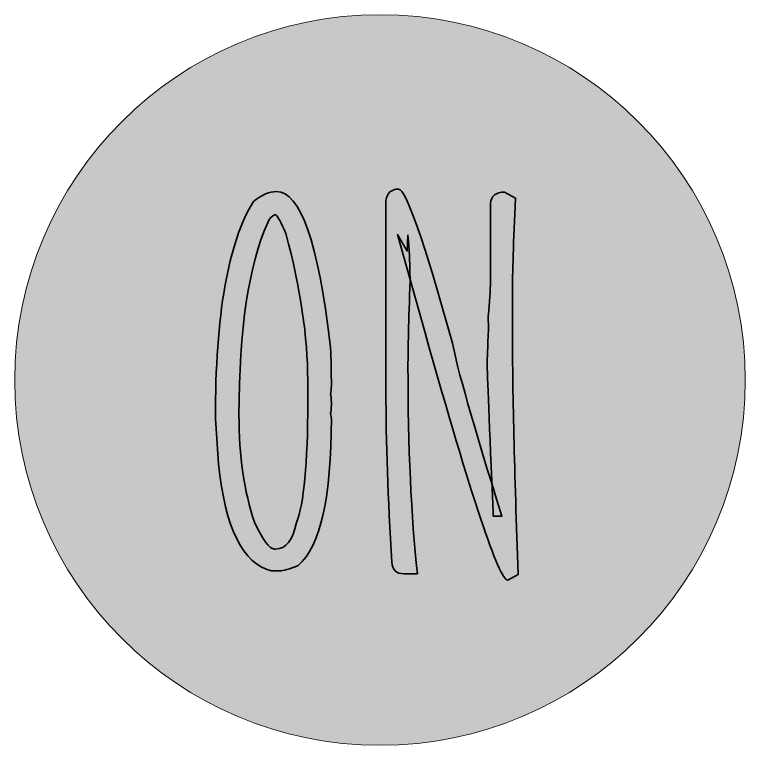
# Model space of a CAD drawing. Header units: centimetres. Extents: x 17 to 45.4, y -31.1 to -20.1.
# Drawn here: x 25.863 to 28.25, y -26.786 to -24.399 of the extents above; entities that cross this region are included whole.
import ezdxf

# ---------------------------------------------------------------- set-up
doc = ezdxf.new("R2010")
doc.units = ezdxf.units.CM
doc.header["$MEASUREMENT"] = 0
doc.layers.add('Laag 1', color=7, linetype='Continuous', lineweight=0)

# ---------------------------------------------------------------- blocks, each defined once
blk = doc.blocks.new('Block_2')
at = {"layer": 'Laag 1', "color": 7, "lineweight": 35, "true_color": 0xffffff}
for points, knots in [([(27.1171, -24.9687), (27.1411, -24.9687), (27.2, -25.1365), (27.2937, -25.4721), (27.3069, -25.5485), (27.3606, -25.7369), (27.4549, -26.0373), (27.4549, -26.0373), (27.4266, -26.0373), (27.4266, -26.0373), (27.4266, -26.0373), (27.4266, -26.0247), (27.4266, -26.0247), (27.4135, -25.7345), (27.4069, -25.5715), (27.4069, -25.5357), (27.4069, -25.5249), (27.4083, -25.4885), (27.4112, -25.4264), (27.4106, -25.4198), (27.4103, -25.4055), (27.4103, -25.3834), (27.4149, -25.3362), (27.4172, -25.2989), (27.4172, -25.2714), (27.4172, -25.2714), (27.4172, -25.0161), (27.4172, -25.0161), (27.42, -24.9911), (27.4355, -24.9785), (27.4635, -24.9785), (27.4635, -24.9785), (27.4995, -24.9982), (27.4995, -24.9982), (27.4926, -25.1398), (27.4892, -25.2446), (27.4892, -25.3126), (27.4892, -25.3126), (27.4892, -25.4138), (27.4892, -25.4138), (27.4892, -25.6217), (27.4955, -25.8931), (27.5081, -26.2281), (27.5081, -26.2281), (27.4738, -26.246), (27.4738, -26.246), (27.4452, -26.246), (27.3552, -25.9767), (27.2037, -25.438), (27.2037, -25.438), (27.1137, -25.1174), (27.1137, -25.1174), (27.1137, -25.1174), (27.1454, -25.1711), (27.1454, -25.1711), (27.1454, -25.1711), (27.148, -25.1192), (27.148, -25.1192), (27.152, -25.1687), (27.154, -25.2081), (27.154, -25.2374), (27.154, -25.2374), (27.1548, -25.2678), (27.1548, -25.2678), (27.1502, -25.4004), (27.148, -25.4933), (27.148, -25.5464), (27.148, -25.8133), (27.1583, -26.0397), (27.1788, -26.2254), (27.1788, -26.2254), (27.136, -26.2254), (27.136, -26.2254), (27.1091, -26.2254), (27.0957, -26.2128), (27.0957, -26.1878), (27.0825, -25.9794), (27.076, -25.7927), (27.076, -25.6279), (27.076, -25.6279), (27.076, -25.0063), (27.076, -25.0063), (27.0799, -24.9812), (27.0937, -24.9687), (27.1171, -24.9687)], [0, 0, 0, 0, 1, 1, 1, 2, 2, 2, 3, 3, 3, 4, 4, 4, 5, 5, 5, 6, 6, 6, 7, 7, 7, 8, 8, 8, 9, 9, 9, 10, 10, 10, 11, 11, 11, 12, 12, 12, 13, 13, 13, 14, 14, 14, 15, 15, 15, 16, 16, 16, 17, 17, 17, 18, 18, 18, 19, 19, 19, 20, 20, 20, 21, 21, 21, 22, 22, 22, 23, 23, 23, 24, 24, 24, 25, 25, 25, 26, 26, 26, 27, 27, 27, 28, 28, 28, 28]), ([(26.7185, -24.9767), (26.7962, -24.9767), (26.8548, -25.1433), (26.8942, -25.4766), (26.8965, -25.5082), (26.8976, -25.5482), (26.8976, -25.5966), (26.8976, -25.5966), (26.8976, -25.6109), (26.8976, -25.6109), (26.8976, -25.6205), (26.8968, -25.63), (26.8951, -25.6396), (26.8968, -25.642), (26.8976, -25.6515), (26.8976, -25.6682), (26.8976, -25.6682), (26.8976, -25.6718), (26.8976, -25.6718), (26.8976, -25.6885), (26.8968, -25.6981), (26.8951, -25.7005), (26.8968, -25.71), (26.8976, -25.716), (26.8976, -25.7184), (26.8976, -25.9752), (26.8616, -26.1352), (26.7896, -26.1985), (26.7605, -26.2105), (26.7402, -26.2164), (26.7288, -26.2164), (26.7288, -26.2164), (26.7013, -26.2164), (26.7013, -26.2164), (26.6081, -26.1931), (26.5507, -26.0764), (26.529, -25.8662), (26.529, -25.8662), (26.5187, -25.7193), (26.5187, -25.7193), (26.5187, -25.3801), (26.5601, -25.1433), (26.643, -25.009), (26.6704, -24.9875), (26.6956, -24.9767), (26.7185, -24.9767)], [0, 0, 0, 0, 1, 1, 1, 2, 2, 2, 3, 3, 3, 4, 4, 4, 5, 5, 5, 6, 6, 6, 7, 7, 7, 8, 8, 8, 9, 9, 9, 10, 10, 10, 11, 11, 11, 12, 12, 12, 13, 13, 13, 14, 14, 14, 15, 15, 15, 15]), ([(26.5959, -25.7076), (26.5959, -25.8408), (26.6127, -25.9573), (26.6465, -26.057), (26.6744, -26.1155), (26.6962, -26.1448), (26.7116, -26.1448), (26.7116, -26.1448), (26.715, -26.1448), (26.715, -26.1448), (26.7493, -26.1448), (26.7722, -26.1158), (26.7836, -26.0579), (26.8082, -25.997), (26.8205, -25.8659), (26.8205, -25.6647), (26.8205, -25.6647), (26.8205, -25.593), (26.8205, -25.593), (26.8205, -25.4539), (26.7968, -25.2941), (26.7493, -25.1138), (26.7339, -25.078), (26.7225, -25.0574), (26.715, -25.052), (26.7025, -25.0568), (26.6945, -25.0645), (26.691, -25.0753), (26.6276, -25.2156), (26.5959, -25.4264), (26.5959, -25.7076)], [0, 0, 0, 0, 1, 1, 1, 2, 2, 2, 3, 3, 3, 4, 4, 4, 5, 5, 5, 6, 6, 6, 7, 7, 7, 8, 8, 8, 9, 9, 9, 10, 10, 10, 10])]:
    blk.add_open_spline(points, degree=3, knots=knots, dxfattribs=at)
blk = doc.blocks.new('Block_1')
at = {"layer": 'Laag 1', "true_color": 0x60993b, "transparency": 33554687}
h = blk.add_hatch(color=85, dxfattribs=at)
h.dxf.hatch_style = 2
edge = h.paths.add_edge_path()
edge.add_arc((27.0566, -25.5925), 1.1934, 0, 360)
at = {"layer": 'Laag 1'}
blk.add_circle((27.0566, -25.5925), 1.1934, dxfattribs=at)
blk.add_blockref('Block_2', (0, 0), dxfattribs=at)
blk = doc.blocks.new('Block_0')
at = {"layer": 'Laag 1'}
blk.add_blockref('Block_1', (0, 0), dxfattribs=at)

msp = doc.modelspace()

# ---------------------------------------------------------------- block references
at = {"layer": 'Laag 1'}
msp.add_blockref('Block_0', (0, 0), dxfattribs=at)

doc.saveas('drawing.dxf')
